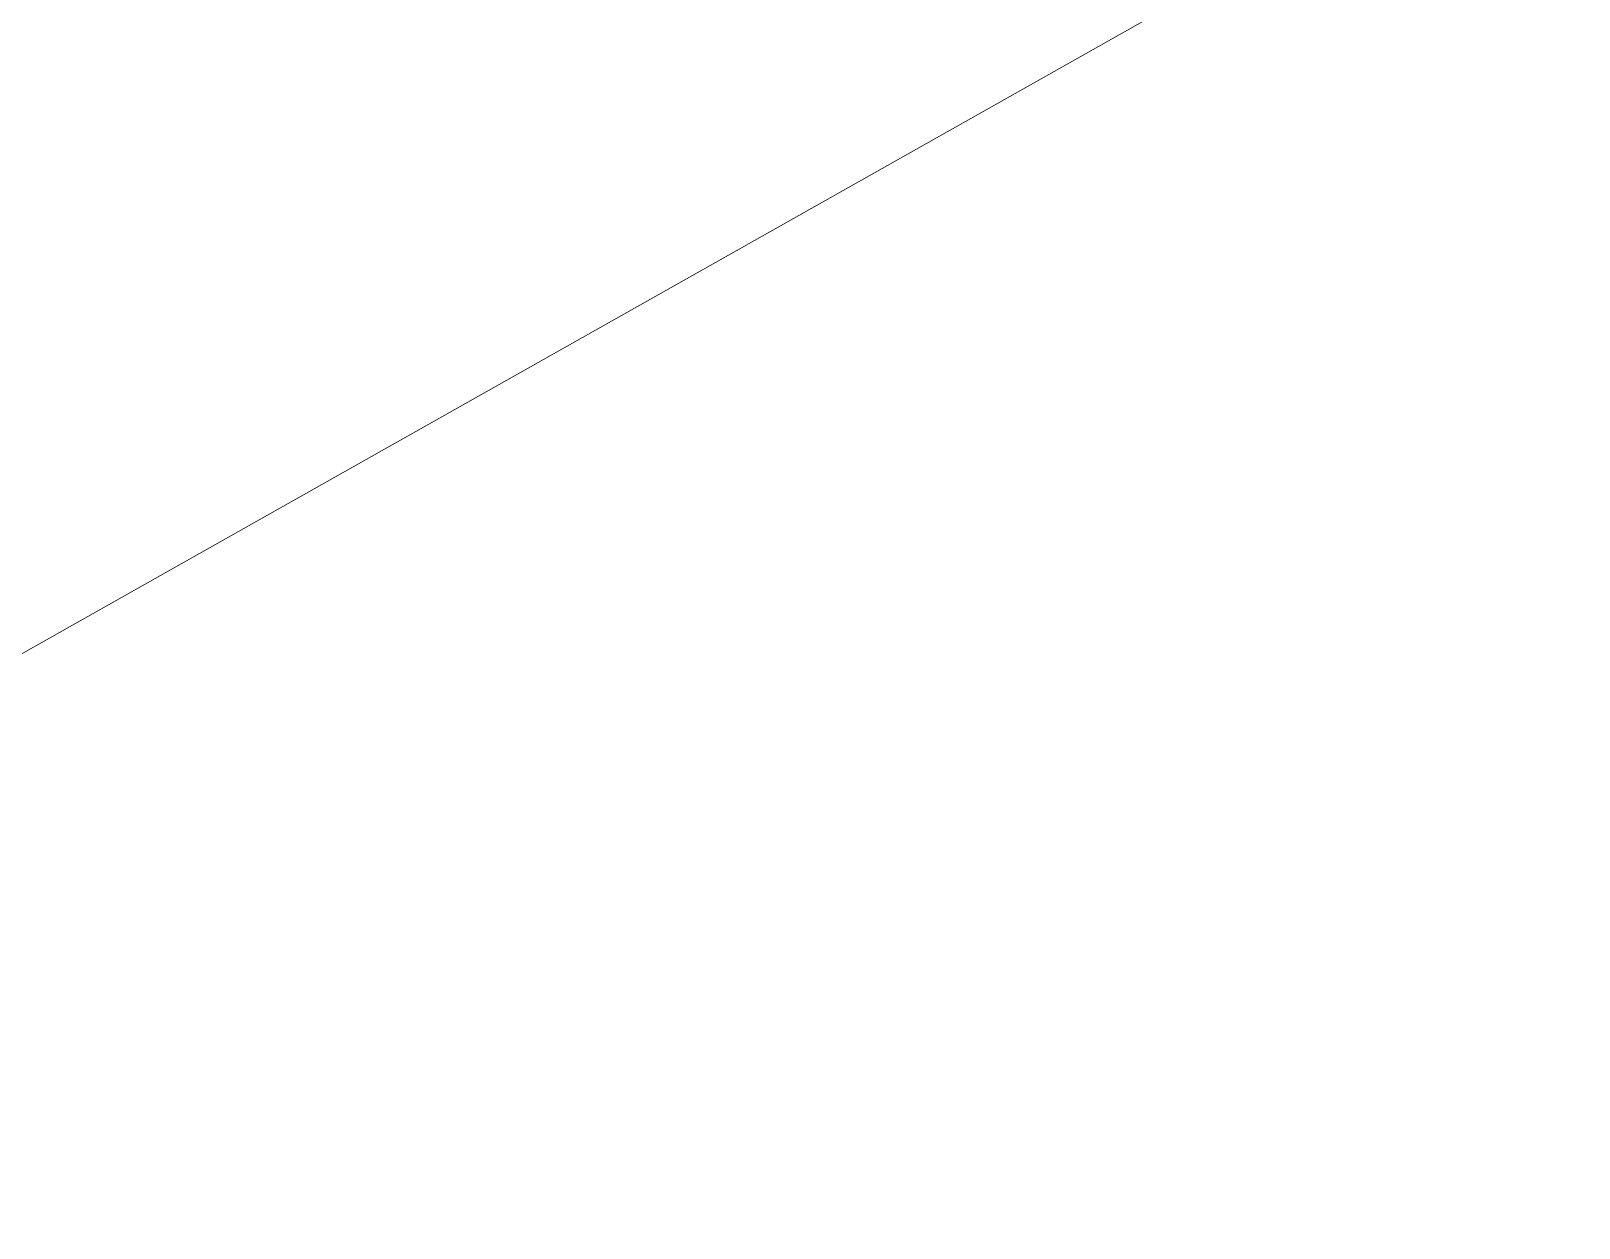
# Model space of a CAD drawing. Extents: x 7948 to 8542, y -4601 to -4181.
# Drawn here: x 8091.1784 to 8091.5018, y -4460.554 to -4460.3039 of the extents above; entities that cross this region are included whole.
import ezdxf

# ---------------------------------------------------------------- set-up
doc = ezdxf.new("R2010")
doc.units = 0
doc.header["$LTSCALE"] = 7
doc.header["$MEASUREMENT"] = 0
doc.layers.get('0').update_dxf_attribs({"color": 2, "linetype": 'CONTINUOUS'})

msp = doc.modelspace()

# ---------------------------------------------------------------- hatches: boundary and pattern name
at = {"linetype": 'Continuous', "lineweight": 0}
h = msp.add_hatch(dxfattribs=at)
h.set_pattern_fill('ANSI31', color=256, scale=0.5, angle=5, style=0)
h.set_pattern_definition([(50, (1960.8689, -4985.0604), (-1.21609555, 1.02042533), [])])
edge = h.paths.add_edge_path()
edge.add_spline(control_points=[(8090.97522, -4459.5476), (8091.05161, -4459.5045), (8091.12799, -4459.4614), (8091.20438, -4459.41831), (8091.28077, -4459.37521), (8091.35715, -4459.33212), (8091.43354, -4459.28902), (8091.49835, -4459.25245), (8091.56317, -4459.21588), (8091.62799, -4459.17931)], knot_values=[0, 0, 0, 0, 0.000263, 0.000263, 0.000263, 0.000526, 0.000526, 0.000526, 0.000749, 0.000749, 0.000749, 0.000749], weights=[1, 1, 1, 1, 1, 1, 1, 1, 1, 1], degree=3, periodic=0)
edge.add_line((8091.62799, -4459.17931), (8088.17819, -4459.17931))
edge.add_line((8088.17819, -4459.17931), (8088.17819, -4457.67932))
edge.add_line((8088.17819, -4457.67932), (8101.47522, -4457.67931))
edge.add_arc((8101.47522, -4458.67931), 1, 0, 90, ccw=False)
edge.add_line((8102.47522, -4458.67931), (8102.47522, -4463.67931))
edge.add_line((8102.47522, -4463.67931), (8099.47522, -4463.67931))
edge.add_line((8099.47522, -4463.67931), (8099.47522, -4461.17931))
edge.add_line((8099.47522, -4461.17931), (8095.97522, -4461.17931))
edge.add_line((8095.97522, -4461.17931), (8095.97522, -4463.67931))
edge.add_line((8095.97522, -4463.67931), (8091.97522, -4463.67931))
edge.add_line((8091.97522, -4463.67931), (8090.97522, -4462.67931))
edge.add_line((8090.97522, -4462.67931), (8090.97522, -4462.5476))
edge.add_spline(control_points=[(8090.97522, -4462.5476), (8091.05161, -4462.5045), (8091.12799, -4462.4614), (8091.20438, -4462.41831), (8091.28077, -4462.37521), (8091.35715, -4462.33212), (8091.43354, -4462.28902), (8091.56654, -4462.21398), (8091.69954, -4462.13894), (8091.83254, -4462.0639)], knot_values=[0, 0, 0, 0, 0.000263, 0.000263, 0.000263, 0.000526, 0.000526, 0.000526, 0.000984, 0.000984, 0.000984, 0.000984], weights=[1, 1, 1, 1, 1, 1, 1, 1, 1, 1], degree=3, periodic=0)
edge.add_spline(control_points=[(8091.83254, -4462.0639), (8091.75713, -4462.01936), (8091.68171, -4461.97481), (8091.6063, -4461.93026), (8091.53088, -4461.88571), (8091.45547, -4461.84116), (8091.38006, -4461.79661), (8091.24675, -4461.71787), (8091.11345, -4461.63912), (8090.98015, -4461.56038)], knot_values=[0, 0, 0, 0, 0.000263, 0.000263, 0.000263, 0.000526, 0.000526, 0.000526, 0.00099, 0.00099, 0.00099, 0.00099], weights=[1, 1, 1, 1, 1, 1, 1, 1, 1, 1], degree=3, periodic=0)
edge.add_line((8090.98015, -4461.56038), (8090.97522, -4461.56033))
edge.add_line((8090.97522, -4461.56033), (8090.97522, -4461.5476))
edge.add_spline(control_points=[(8090.97522, -4461.5476), (8091.05161, -4461.5045), (8091.12799, -4461.4614), (8091.20438, -4461.41831), (8091.28077, -4461.37521), (8091.35715, -4461.33212), (8091.43354, -4461.28902), (8091.56654, -4461.21398), (8091.69954, -4461.13894), (8091.83254, -4461.0639)], knot_values=[0, 0, 0, 0, 0.000263, 0.000263, 0.000263, 0.000526, 0.000526, 0.000526, 0.000984, 0.000984, 0.000984, 0.000984], weights=[1, 1, 1, 1, 1, 1, 1, 1, 1, 1], degree=3, periodic=0)
edge.add_spline(control_points=[(8091.83254, -4461.0639), (8091.75713, -4461.01936), (8091.68171, -4460.97481), (8091.6063, -4460.93026), (8091.53088, -4460.88571), (8091.45547, -4460.84116), (8091.38006, -4460.79661), (8091.24675, -4460.71787), (8091.11345, -4460.63912), (8090.98015, -4460.56038)], knot_values=[0, 0, 0, 0, 0.000263, 0.000263, 0.000263, 0.000526, 0.000526, 0.000526, 0.00099, 0.00099, 0.00099, 0.00099], weights=[1, 1, 1, 1, 1, 1, 1, 1, 1, 1], degree=3, periodic=0)
edge.add_line((8090.98015, -4460.56038), (8090.97522, -4460.56033))
edge.add_line((8090.97522, -4460.56033), (8090.97522, -4460.5476))
edge.add_spline(control_points=[(8090.97522, -4460.5476), (8091.05161, -4460.5045), (8091.12799, -4460.4614), (8091.20438, -4460.41831), (8091.28077, -4460.37521), (8091.35715, -4460.33212), (8091.43354, -4460.28902), (8091.56654, -4460.21398), (8091.69954, -4460.13894), (8091.83254, -4460.0639)], knot_values=[0, 0, 0, 0, 0.000263, 0.000263, 0.000263, 0.000526, 0.000526, 0.000526, 0.000984, 0.000984, 0.000984, 0.000984], weights=[1, 1, 1, 1, 1, 1, 1, 1, 1, 1], degree=3, periodic=0)
edge.add_spline(control_points=[(8091.83254, -4460.0639), (8091.75713, -4460.01936), (8091.68171, -4459.97481), (8091.6063, -4459.93026), (8091.53088, -4459.88571), (8091.45547, -4459.84116), (8091.38006, -4459.79661), (8091.24675, -4459.71787), (8091.11345, -4459.63912), (8090.98015, -4459.56038)], knot_values=[0, 0, 0, 0, 0.000263, 0.000263, 0.000263, 0.000526, 0.000526, 0.000526, 0.00099, 0.00099, 0.00099, 0.00099], weights=[1, 1, 1, 1, 1, 1, 1, 1, 1, 1], degree=3, periodic=0)
edge.add_line((8090.98015, -4459.56038), (8090.97522, -4459.56033))
edge.add_line((8090.97522, -4459.56033), (8090.97522, -4459.5476))

# ---------------------------------------------------------------- linework, layer by layer
at = {"color": 7, "linetype": 'Continuous', "lineweight": 15, "flags": 128}
msp.add_lwpolyline([(8090.97523, -4460.54759), (8091.20438, -4460.41831), (8091.43354, -4460.28902), (8091.83255, -4460.0639)], dxfattribs=at)

doc.saveas('drawing.dxf')
